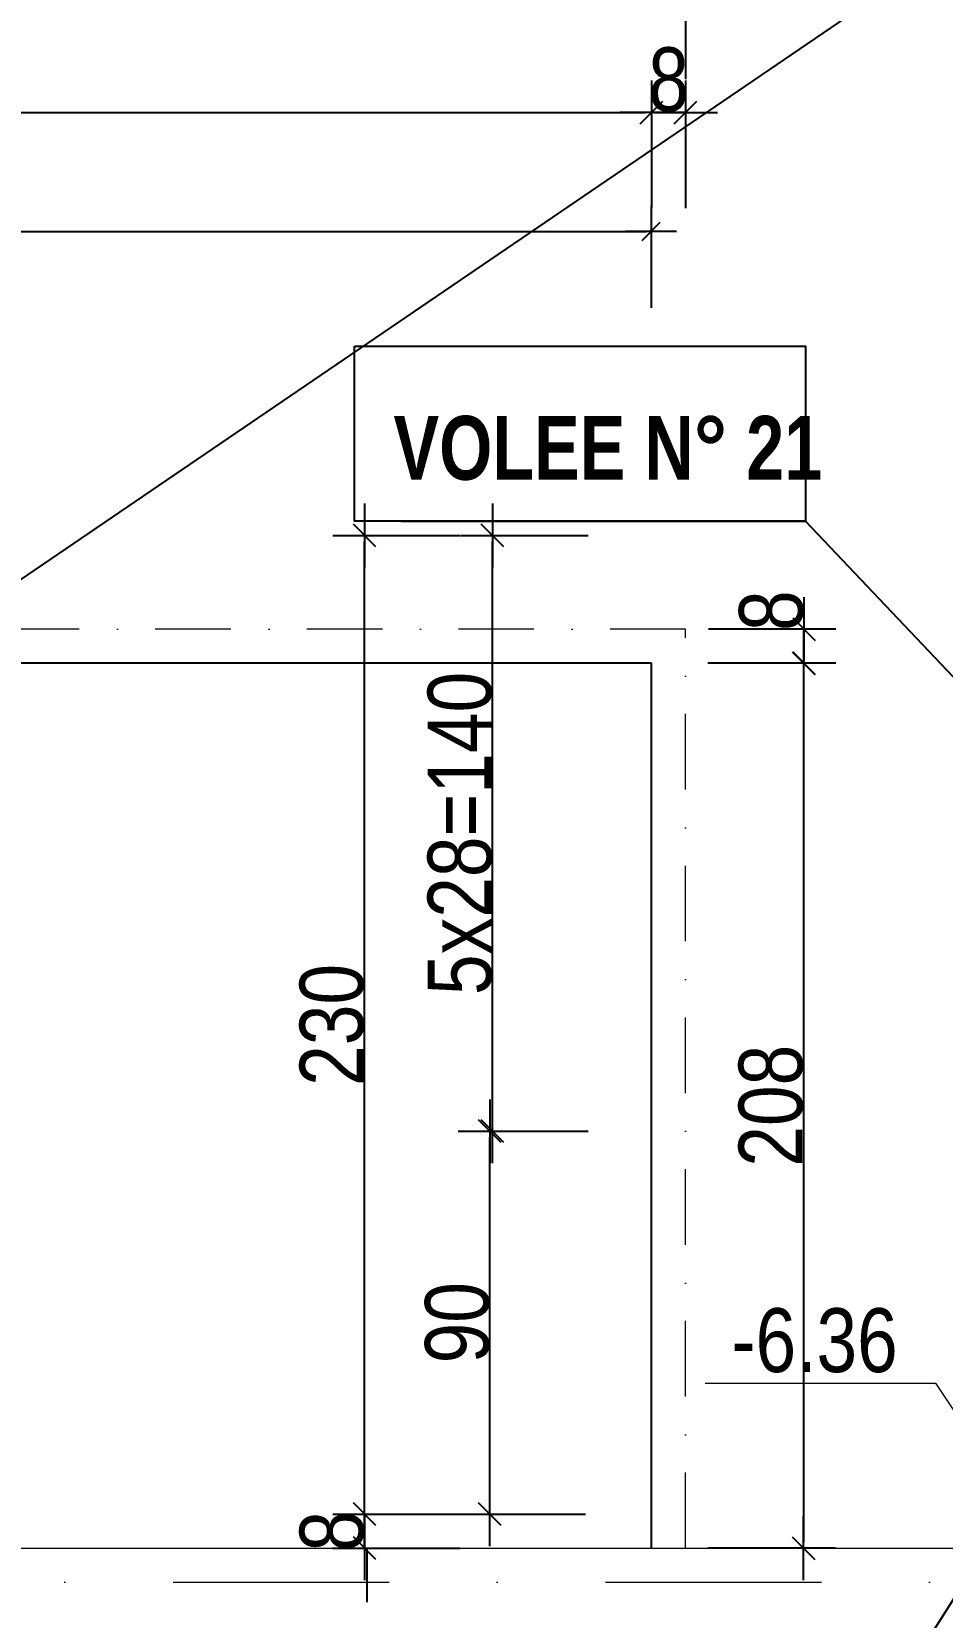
# Model space of a CAD drawing. Header units: centimetres. Extents: x 10776 to 19730, y -16504 to -13534.
# Drawn here: x 13036.1 to 13250.3, y -16317.4 to -15944.7 of the extents above; entities that cross this region are included whole.
import ezdxf

# ---------------------------------------------------------------- set-up
doc = ezdxf.new("R2010")
doc.units = ezdxf.units.CM
doc.header["$PDMODE"] = 1
doc.header["$PDSIZE"] = -2
doc.linetypes.add('CACHEX2', pattern=[19.05, 12.7, -6.35])
doc.linetypes.add('TIRETPTX2', pattern=[50.8, 25.4, -12.7, 0, -12.7])
for name, color, linetype in [('01_cote_gen', 4, 'Continuous'), ('01_linteaux', 2, 'Continuous'), ('01_murs_sup', 2, 'CACHEX2'), ('01_poch_BN', 9, 'Continuous'), ('01_poch_murs', 253, 'Continuous'), ('01_texte', 230, 'Continuous'), ('AA_COTES', 2, 'Continuous')]:
    doc.layers.add(name, color=color, linetype=linetype)
doc.layers.add('01_murs_coup', color=5, linetype='Continuous', lineweight=60)
doc.layers.add('01_tram_axes', color=2, linetype='TIRETPTX2', lineweight=9)
doc.styles.add('Arial Narrow', font='ARIALN.TTF')
doc.styles.add('impact', font='impact.ttf')
doc.styles.add('STYLE2', font='ARIALN.TTF')
doc.dimstyles.new('JB50', dxfattribs={"dimscale": 0.1, "dimtxt": 150, "dimasz": 15, "dimexe": 0.1, "dimexo": 0.1, "dimgap": 0.09, "dimtad": 1, "dimdec": 1, "dimdsep": 46, "dimtxsty": 'STYLE2', "dimblk1": 'BOND_G', "dimblk2": 'BOND_D', "dimsah": 1, "dimcen": 1.5, "dimdle": 0.01, "dimse1": 1, "dimse2": 1, "dimclrd": 4, "dimclre": 2, "dimclrt": 6, "dimazin": 2, "dimtfac": 2.333333, "dimtdec": 1, "dimtix": 1, "dimtmove": 2, "dimatfit": 3, "dimldrblk": 'BOND_G', "dimfxl": 1, "dimtolj": 1, "dimtzin": 0, "dimarcsym": 0})
doc.dimstyles.new('JB50res', dxfattribs={"dimscale": 0.1, "dimtxt": 120, "dimasz": 12, "dimexe": 0.1, "dimexo": 0.1, "dimgap": 0.09, "dimtad": 1, "dimdec": 1, "dimdsep": 46, "dimtxsty": 'STYLE2', "dimblk1": 'BOND_G', "dimblk2": 'BOND_D', "dimsah": 1, "dimcen": 1.5, "dimdle": 0.01, "dimse1": 1, "dimse2": 1, "dimclrd": 4, "dimclre": 2, "dimclrt": 6, "dimazin": 2, "dimtfac": 2.333333, "dimtdec": 1, "dimtix": 1, "dimtmove": 2, "dimatfit": 3, "dimldrblk": 'BOND_G', "dimfxl": 1, "dimtolj": 1, "dimtzin": 0, "dimarcsym": 0})

# ---------------------------------------------------------------- blocks, each defined once
blk = doc.blocks.new('BOND_G')
at = {"layer": 'AA_COTES', "color": 0}
for p, q in [((0, -5), (0, 15)), ((5, 0), (-5, 0)), ((1.77, 1.77), (-1.77, -1.77))]:
    blk.add_line(p, q, dxfattribs=at)
blk = doc.blocks.new('BOND_D')
at = {"layer": 'AA_COTES', "color": 0}
for p, q in [((0, 5), (0, -15)), ((5, 0), (-5, 0)), ((-1.77, -1.77), (1.77, 1.77))]:
    blk.add_line(p, q, dxfattribs=at)
blk = doc.blocks.new('*D2929')
at = {"layer": '01_poch_BN', "color": 4, "lineweight": -2, "transparency": 16777216}
blk.add_line((12684.37, -15933.4), (13188.41, -15933.4), dxfattribs=at)
at = {"layer": 'Defpoints', "color": 0, "lineweight": 0, "transparency": 16777216}
for p in [(13189.91, -15933.4), (12682.87, -16056.83), (13189.91, -16085.15)]:
    blk.add_point(p, dxfattribs=at)
at = {"layer": '01_poch_BN', "color": 4, "lineweight": -2, "transparency": 16777216, "xscale": 1.5, "yscale": 1.5, "zscale": 1.5, "rotation": 180}
blk.add_blockref('BOND_G', (12682.87, -15933.4), dxfattribs=at)
at = {"layer": '01_poch_BN', "color": 4, "lineweight": -2, "transparency": 16777216, "xscale": 1.5, "yscale": 1.5, "zscale": 1.5}
blk.add_blockref('BOND_D', (13189.91, -15933.4), dxfattribs=at)
at = {"layer": '01_poch_BN', "color": 6, "lineweight": 0, "transparency": 16777216, "insert": (12936.39, -15925.74), "char_height": 15, "attachment_point": 5, "style": 'STYLE2'}
blk.add_mtext('\\A1;507', dxfattribs=at)
blk = doc.blocks.new('*D2930')
at = {"layer": '01_poch_BN', "color": 4, "lineweight": -2, "transparency": 16777216}
blk.add_line((12684.37, -15963.69), (13180.41, -15963.69), dxfattribs=at)
at = {"layer": 'Defpoints', "color": 0, "lineweight": 0, "transparency": 16777216}
for p in [(13181.91, -15963.69), (13181.91, -15967.8), (12682.87, -15969.63)]:
    blk.add_point(p, dxfattribs=at)
at = {"layer": '01_poch_BN', "color": 4, "lineweight": -2, "transparency": 16777216, "xscale": 1.5, "yscale": 1.5, "zscale": 1.5, "rotation": 180}
blk.add_blockref('BOND_G', (12682.87, -15963.69), dxfattribs=at)
at = {"layer": '01_poch_BN', "color": 4, "lineweight": -2, "transparency": 16777216, "xscale": 1.5, "yscale": 1.5, "zscale": 1.5}
blk.add_blockref('BOND_D', (13181.91, -15963.69), dxfattribs=at)
at = {"layer": '01_poch_BN', "color": 6, "lineweight": 0, "transparency": 16777216, "insert": (12932.39, -15956.02), "char_height": 15, "attachment_point": 5, "style": 'STYLE2'}
blk.add_mtext('\\A1;499', dxfattribs=at)
blk = doc.blocks.new('*D2917')
at = {"layer": '01_poch_murs', "color": 4, "lineweight": -2, "transparency": 16777216}
blk.add_line((13217.76, -16086.65), (13217.76, -16091.65), dxfattribs=at)
at = {"layer": 'Defpoints', "color": 0, "lineweight": 0, "transparency": 16777216}
for p in [(13189.91, -16085.15), (13130.55, -16093.15), (13217.76, -16093.15)]:
    blk.add_point(p, dxfattribs=at)
at = {"layer": '01_poch_murs', "color": 4, "lineweight": -2, "transparency": 16777216, "xscale": 1.5, "yscale": 1.5, "zscale": 1.5}
for name, p, rotation in [('BOND_G', (13217.76, -16085.15), 90), ('BOND_D', (13217.76, -16093.15), 270)]:
    blk.add_blockref(name, p, dxfattribs=dict(at, rotation=rotation))
at = {"layer": '01_poch_murs', "color": 6, "lineweight": 0, "transparency": 16777216, "insert": (13210.09, -16080.8), "char_height": 15, "attachment_point": 5, "rotation": 90, "style": 'STYLE2'}
blk.add_mtext('\\A1;8', dxfattribs=at)
blk = doc.blocks.new('*D2918')
at = {"layer": '01_poch_murs', "color": 4, "lineweight": -2, "transparency": 16777216}
blk.add_line((13217.67, -16094.65), (13217.67, -16299.65), dxfattribs=at)
at = {"layer": 'Defpoints', "color": 0, "lineweight": 0, "transparency": 16777216}
for p in [(13127.47, -16093.15), (13132.18, -16301.15), (13217.67, -16301.15)]:
    blk.add_point(p, dxfattribs=at)
at = {"layer": '01_poch_murs', "color": 4, "lineweight": -2, "transparency": 16777216, "xscale": 1.5, "yscale": 1.5, "zscale": 1.5}
for name, p, rotation in [('BOND_G', (13217.67, -16093.15), 90), ('BOND_D', (13217.67, -16301.15), 270)]:
    blk.add_blockref(name, p, dxfattribs=dict(at, rotation=rotation))
at = {"layer": '01_poch_murs', "color": 6, "lineweight": 0, "transparency": 16777216, "insert": (13210, -16197.15), "char_height": 15, "attachment_point": 5, "rotation": 90, "style": 'STYLE2'}
blk.add_mtext('\\A1;208', dxfattribs=at)
blk = doc.blocks.new('*D2847')
at = {"layer": '01_cote_gen', "color": 4, "lineweight": -2, "transparency": 16777216}
for p, q in [((13180.41, -15963.69), (13178.91, -15963.69)), ((13189.91, -15963.69), (13181.91, -15963.69)), ((13191.41, -15963.69), (13192.91, -15963.69))]:
    blk.add_line(p, q, dxfattribs=at)
at = {"layer": 'Defpoints', "color": 0, "lineweight": 0, "transparency": 16777216}
for p in [(13181.91, -15956.19), (13189.91, -15955.9), (13181.91, -15963.69)]:
    blk.add_point(p, dxfattribs=at)
at = {"layer": '01_cote_gen', "color": 4, "lineweight": -2, "transparency": 16777216, "xscale": 1.5, "yscale": 1.5, "zscale": 1.5}
blk.add_blockref('BOND_D', (13181.91, -15963.69), dxfattribs=at)
at = {"layer": '01_cote_gen', "color": 4, "lineweight": -2, "transparency": 16777216, "xscale": 1.5, "yscale": 1.5, "zscale": 1.5, "rotation": 180}
blk.add_blockref('BOND_G', (13189.91, -15963.69), dxfattribs=at)
at = {"layer": '01_cote_gen', "color": 6, "lineweight": 0, "transparency": 16777216, "insert": (13185.91, -15956.02), "char_height": 15, "attachment_point": 5, "style": 'STYLE2'}
blk.add_mtext('\\A1;8', dxfattribs=at)
blk = doc.blocks.new('*D2935')
at = {"layer": '01_poch_BN', "color": 4, "lineweight": -2, "transparency": 16777216}
blk.add_line((13143.89, -16291.65), (13143.89, -16204.65), dxfattribs=at)
at = {"layer": 'Defpoints', "color": 0, "lineweight": 0, "transparency": 16777216}
for p in [(13143.89, -16203.15), (13302.14, -16203.15), (13302.14, -16293.15)]:
    blk.add_point(p, dxfattribs=at)
at = {"layer": '01_poch_BN', "color": 4, "lineweight": -2, "transparency": 16777216, "xscale": 1.5, "yscale": 1.5, "zscale": 1.5}
for name, p, rotation in [('BOND_D', (13143.89, -16203.15), 90), ('BOND_G', (13143.89, -16293.15), 270)]:
    blk.add_blockref(name, p, dxfattribs=dict(at, rotation=rotation))
at = {"layer": '01_poch_BN', "color": 6, "lineweight": 0, "transparency": 16777216, "insert": (13136.22, -16248.15), "char_height": 15, "attachment_point": 5, "rotation": 90, "style": 'STYLE2'}
blk.add_mtext('\\A1;90', dxfattribs=at)
blk = doc.blocks.new('*D2936')
at = {"layer": '01_poch_BN', "color": 4, "lineweight": -2, "transparency": 16777216}
blk.add_line((13144.51, -16201.65), (13144.51, -16064.65), dxfattribs=at)
at = {"layer": 'Defpoints', "color": 0, "lineweight": 0, "transparency": 16777216}
for p in [(13144.51, -16063.15), (13308.84, -16063.15), (13167.01, -16203.15)]:
    blk.add_point(p, dxfattribs=at)
at = {"layer": '01_poch_BN', "color": 4, "lineweight": -2, "transparency": 16777216, "xscale": 1.5, "yscale": 1.5, "zscale": 1.5}
for name, p, rotation in [('BOND_D', (13144.51, -16063.15), 90), ('BOND_G', (13144.51, -16203.15), 270)]:
    blk.add_blockref(name, p, dxfattribs=dict(at, rotation=rotation))
at = {"layer": '01_poch_BN', "color": 6, "lineweight": 0, "transparency": 16777216, "insert": (13136.84, -16133.15), "char_height": 15, "attachment_point": 5, "rotation": 90, "style": 'STYLE2'}
blk.add_mtext('\\A1;5x28=140', dxfattribs=at)
blk = doc.blocks.new('*D2937')
at = {"layer": '01_poch_BN', "color": 4, "lineweight": -2, "transparency": 16777216}
blk.add_line((13114.41, -16291.65), (13114.41, -16064.65), dxfattribs=at)
at = {"layer": 'Defpoints', "color": 0, "lineweight": 0, "transparency": 16777216}
for p in [(13114.41, -16063.15), (13167.01, -16063.15), (13167.01, -16293.15)]:
    blk.add_point(p, dxfattribs=at)
at = {"layer": '01_poch_BN', "color": 4, "lineweight": -2, "transparency": 16777216, "xscale": 1.5, "yscale": 1.5, "zscale": 1.5}
for name, p, rotation in [('BOND_D', (13114.41, -16063.15), 90), ('BOND_G', (13114.41, -16293.15), 270)]:
    blk.add_blockref(name, p, dxfattribs=dict(at, rotation=rotation))
at = {"layer": '01_poch_BN', "color": 6, "lineweight": 0, "transparency": 16777216, "insert": (13106.74, -16178.15), "char_height": 15, "attachment_point": 5, "rotation": 90, "style": 'STYLE2'}
blk.add_mtext('\\A1;230', dxfattribs=at)
blk = doc.blocks.new('*D2938')
at = {"layer": '01_poch_BN', "color": 4, "lineweight": -2, "transparency": 16777216}
for p, q in [((13114.41, -16291.65), (13114.41, -16290.15)), ((13114.41, -16293.15), (13114.41, -16301.15)), ((13114.41, -16302.65), (13114.41, -16304.15))]:
    blk.add_line(p, q, dxfattribs=at)
at = {"layer": 'Defpoints', "color": 0, "lineweight": 0, "transparency": 16777216}
for p in [(13119.41, -16293.15), (13114.41, -16301.15), (13119.41, -16301.15)]:
    blk.add_point(p, dxfattribs=at)
at = {"layer": '01_poch_BN', "color": 4, "lineweight": -2, "transparency": 16777216, "xscale": 1.5, "yscale": 1.5, "zscale": 1.5}
for name, p, rotation in [('BOND_G', (13114.41, -16293.15), 270), ('BOND_D', (13114.41, -16301.15), 90)]:
    blk.add_blockref(name, p, dxfattribs=dict(at, rotation=rotation))
at = {"layer": '01_poch_BN', "color": 6, "lineweight": 0, "transparency": 16777216, "insert": (13106.74, -16297.15), "char_height": 15, "attachment_point": 5, "rotation": 90, "style": 'STYLE2'}
blk.add_mtext('\\A1;8', dxfattribs=at)
blk = doc.blocks.new('*D2951')
at = {"layer": '01_poch_BN', "color": 4, "lineweight": -2, "transparency": 16777216}
blk.add_line((12798.01, -15991.65), (13180.61, -15991.65), dxfattribs=at)
at = {"layer": 'Defpoints', "color": 0, "lineweight": 0, "transparency": 16777216}
for p in [(12796.81, -15976.84), (13181.81, -15986.19), (13181.81, -15991.65)]:
    blk.add_point(p, dxfattribs=at)
at = {"layer": '01_poch_BN', "color": 4, "lineweight": -2, "transparency": 16777216, "xscale": 1.2, "yscale": 1.2, "zscale": 1.2, "rotation": 180}
blk.add_blockref('BOND_G', (12796.81, -15991.65), dxfattribs=at)
at = {"layer": '01_poch_BN', "color": 4, "lineweight": -2, "transparency": 16777216, "xscale": 1.2, "yscale": 1.2, "zscale": 1.2}
blk.add_blockref('BOND_D', (13181.81, -15991.65), dxfattribs=at)
at = {"layer": '01_poch_BN', "color": 6, "lineweight": 0, "transparency": 16777216, "insert": (12989.31, -15985.51), "char_height": 12, "attachment_point": 5, "style": 'STYLE2'}
blk.add_mtext('\\A1;385', dxfattribs=at)

msp = doc.modelspace()

# ---------------------------------------------------------------- linework, layer by layer
at = {"layer": '01_linteaux'}
for p, q in [((13181.91, -16093.15), (12796.81, -16093.15)), ((13181.91, -16301.15), (13181.91, -16093.15))]:
    msp.add_line(p, q, dxfattribs=at)
at = {"layer": '01_murs_coup', "lineweight": 5}
msp.add_line((12682.87, -16301.15), (14919.47, -16301.15), dxfattribs=at)
at = {"layer": '01_murs_sup'}
msp.add_line((13114.96, -16301.15), (13114.96, -16317.15), dxfattribs=at)
at = {"layer": '01_texte'}
for p, q in [((13380.96, -15837.01), (12698.81, -16301.15)), ((13380.96, -15837.01), (12698.81, -16301.15)), ((13122.92, -16059.78), (13218.08, -16059.78)), ((13303.54, -16149.81), (13218.08, -16059.78)), ((13263.16, -16296.85), (13208.2, -16383.76))]:
    msp.add_line(p, q, dxfattribs=at)
at = {"layer": '01_texte', "lineweight": 0}
for p, q in [((13194.49, -16262.37), (13248.71, -16262.37)), ((13248.71, -16262.37), (13263.44, -16284.54))]:
    msp.add_line(p, q, dxfattribs=at)
at = {"layer": '01_texte'}
msp.add_lwpolyline([(13112.03, -16018.62), (13218.08, -16018.62), (13218.08, -16059.78), (13112.03, -16059.78)], close=True, dxfattribs=at)
at = {"layer": '01_tram_axes', "ltscale": 0.7}
for p, q in [((13189.91, -16085.15), (12788.81, -16085.15)), ((13189.91, -16301.15), (13189.91, -16085.15))]:
    msp.add_line(p, q, dxfattribs=at)
at = {"layer": '01_tram_axes', "ltscale": 2}
msp.add_line((11035.37, -16309.15), (18519.75, -16309.15), dxfattribs=at)

# ---------------------------------------------------------------- texts
at = {"layer": '01_texte'}
for s, style, p in [('VOLEE N° 21', 'impact', (13121.2, -16050.03)), ('-6.36', 'Arial Narrow', (13200.65, -16259.75))]:
    msp.add_text(s, height=15, rotation=0, dxfattribs=dict(at, style=style)).set_placement(p)

# ---------------------------------------------------------------- dimensions: what is measured, and where the dimension line sits
at = {"layer": '01_cote_gen', "lineweight": 0}
dim = msp.add_linear_dim(base=(13181.91, -15963.69), p1=(13189.91, -15955.9), p2=(13181.91, -15956.19), dimstyle='JB50', dxfattribs=at)
dim.commit()
dim.dimension.update_dxf_attribs({"geometry": '*D2847', "text_midpoint": (13185.91, -15956.02)})
at = {"layer": '01_poch_BN', "lineweight": 0}
for base, p1, p2, dimstyle, picture, middle in [((13189.91, -15933.4), (12682.87, -16056.83), (13189.91, -16085.15), 'JB50', '*D2929', (12936.39, -15925.74)), ((13181.91, -15963.69), (12682.87, -15969.63), (13181.91, -15967.8), 'JB50', '*D2930', (12932.39, -15956.02)), ((13181.81, -15991.65), (12796.81, -15976.84), (13181.81, -15986.19), 'JB50res', '*D2951', (12989.31, -15985.51))]:
    dim = msp.add_linear_dim(base=base, p1=p1, p2=p2, dimstyle=dimstyle, dxfattribs=at)
    dim.commit()
    dim.dimension.update_dxf_attribs({"geometry": picture, "text_midpoint": middle})
for base, p1, p2, picture, middle in [((13114.41, -16063.15), (13167.01, -16293.15), (13167.01, -16063.15), '*D2937', (13106.74, -16178.15)), ((13143.89, -16203.15), (13302.14, -16293.15), (13302.14, -16203.15), '*D2935', (13136.22, -16248.15)), ((13114.41, -16301.15), (13119.41, -16293.15), (13119.41, -16301.15), '*D2938', (13106.74, -16297.15))]:
    dim = msp.add_linear_dim(base=base, p1=p1, p2=p2, angle=90, dimstyle='JB50', dxfattribs=at)
    dim.commit()
    dim.dimension.update_dxf_attribs({"geometry": picture, "text_midpoint": middle})
dim = msp.add_linear_dim(base=(13144.51, -16063.15), p1=(13167.01, -16203.15), p2=(13308.84, -16063.15), angle=90, text='5x28=140', dimstyle='JB50', dxfattribs=at)
dim.commit()
dim.dimension.update_dxf_attribs({"geometry": '*D2936', "text_midpoint": (13136.84, -16133.15)})
at = {"layer": '01_poch_murs', "lineweight": 0}
dim = msp.add_linear_dim(base=(13217.76, -16093.15), p1=(13189.91, -16085.15), p2=(13130.55, -16093.15), angle=90, dimstyle='JB50', dxfattribs=at)
dim.commit()
dim.dimension.update_dxf_attribs({"geometry": '*D2917', "text_midpoint": (13210.09, -16080.8), "dimtype": 160})
dim = msp.add_linear_dim(base=(13217.67, -16301.15), p1=(13127.47, -16093.15), p2=(13132.18, -16301.15), angle=90, dimstyle='JB50', dxfattribs=at)
dim.commit()
dim.dimension.update_dxf_attribs({"geometry": '*D2918', "text_midpoint": (13210, -16197.15)})

doc.saveas('drawing.dxf')
